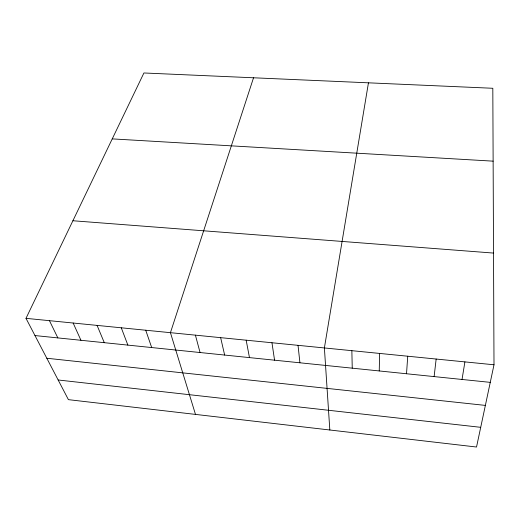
<?xml version="1.0" encoding="UTF-8"?>
<svg xmlns="http://www.w3.org/2000/svg" width="520" height="520" viewBox="0 0 520 520"><rect width="100%" height="100%" fill="white"/><g stroke="black" fill="none" stroke-linecap="round" stroke-linejoin="round"><path stroke-width="0.78" d="M379.236 370.949L379.632 353.431M406.523 373.757L407.732 356.219M434.122 376.597L436.156 359.041M462.033 379.464L464.906 361.894M368.453 82.823L324.389 347.951L329.829 429.995M494 364.78L476.528 447.025L68.406 399.653L26 318.344L143.917 72.975L492.817 88.276L494 364.78L26 318.344M253.533 77.785L170.436 332.677L195.481 414.401M112.242 138.886L493.129 161.155M72.904 220.747L493.519 253.071M34.977 335.556L490.262 382.363M46.813 358.248L485.368 405.405M58.149 379.984L480.714 427.323M49.452 320.671L57.85 337.909M73.145 323.024L80.951 340.281M97.084 325.397L104.292 342.687M121.277 327.802L127.868 345.104M145.724 330.226L151.691 347.555M195.41 335.153L200.07 352.534M220.649 337.656L224.64 355.056M246.168 340.191L249.47 357.611M271.96 342.745L274.567 360.191M298.031 345.332L299.923 362.798M351.858 350.675L352.241 368.173"/></g></svg>
